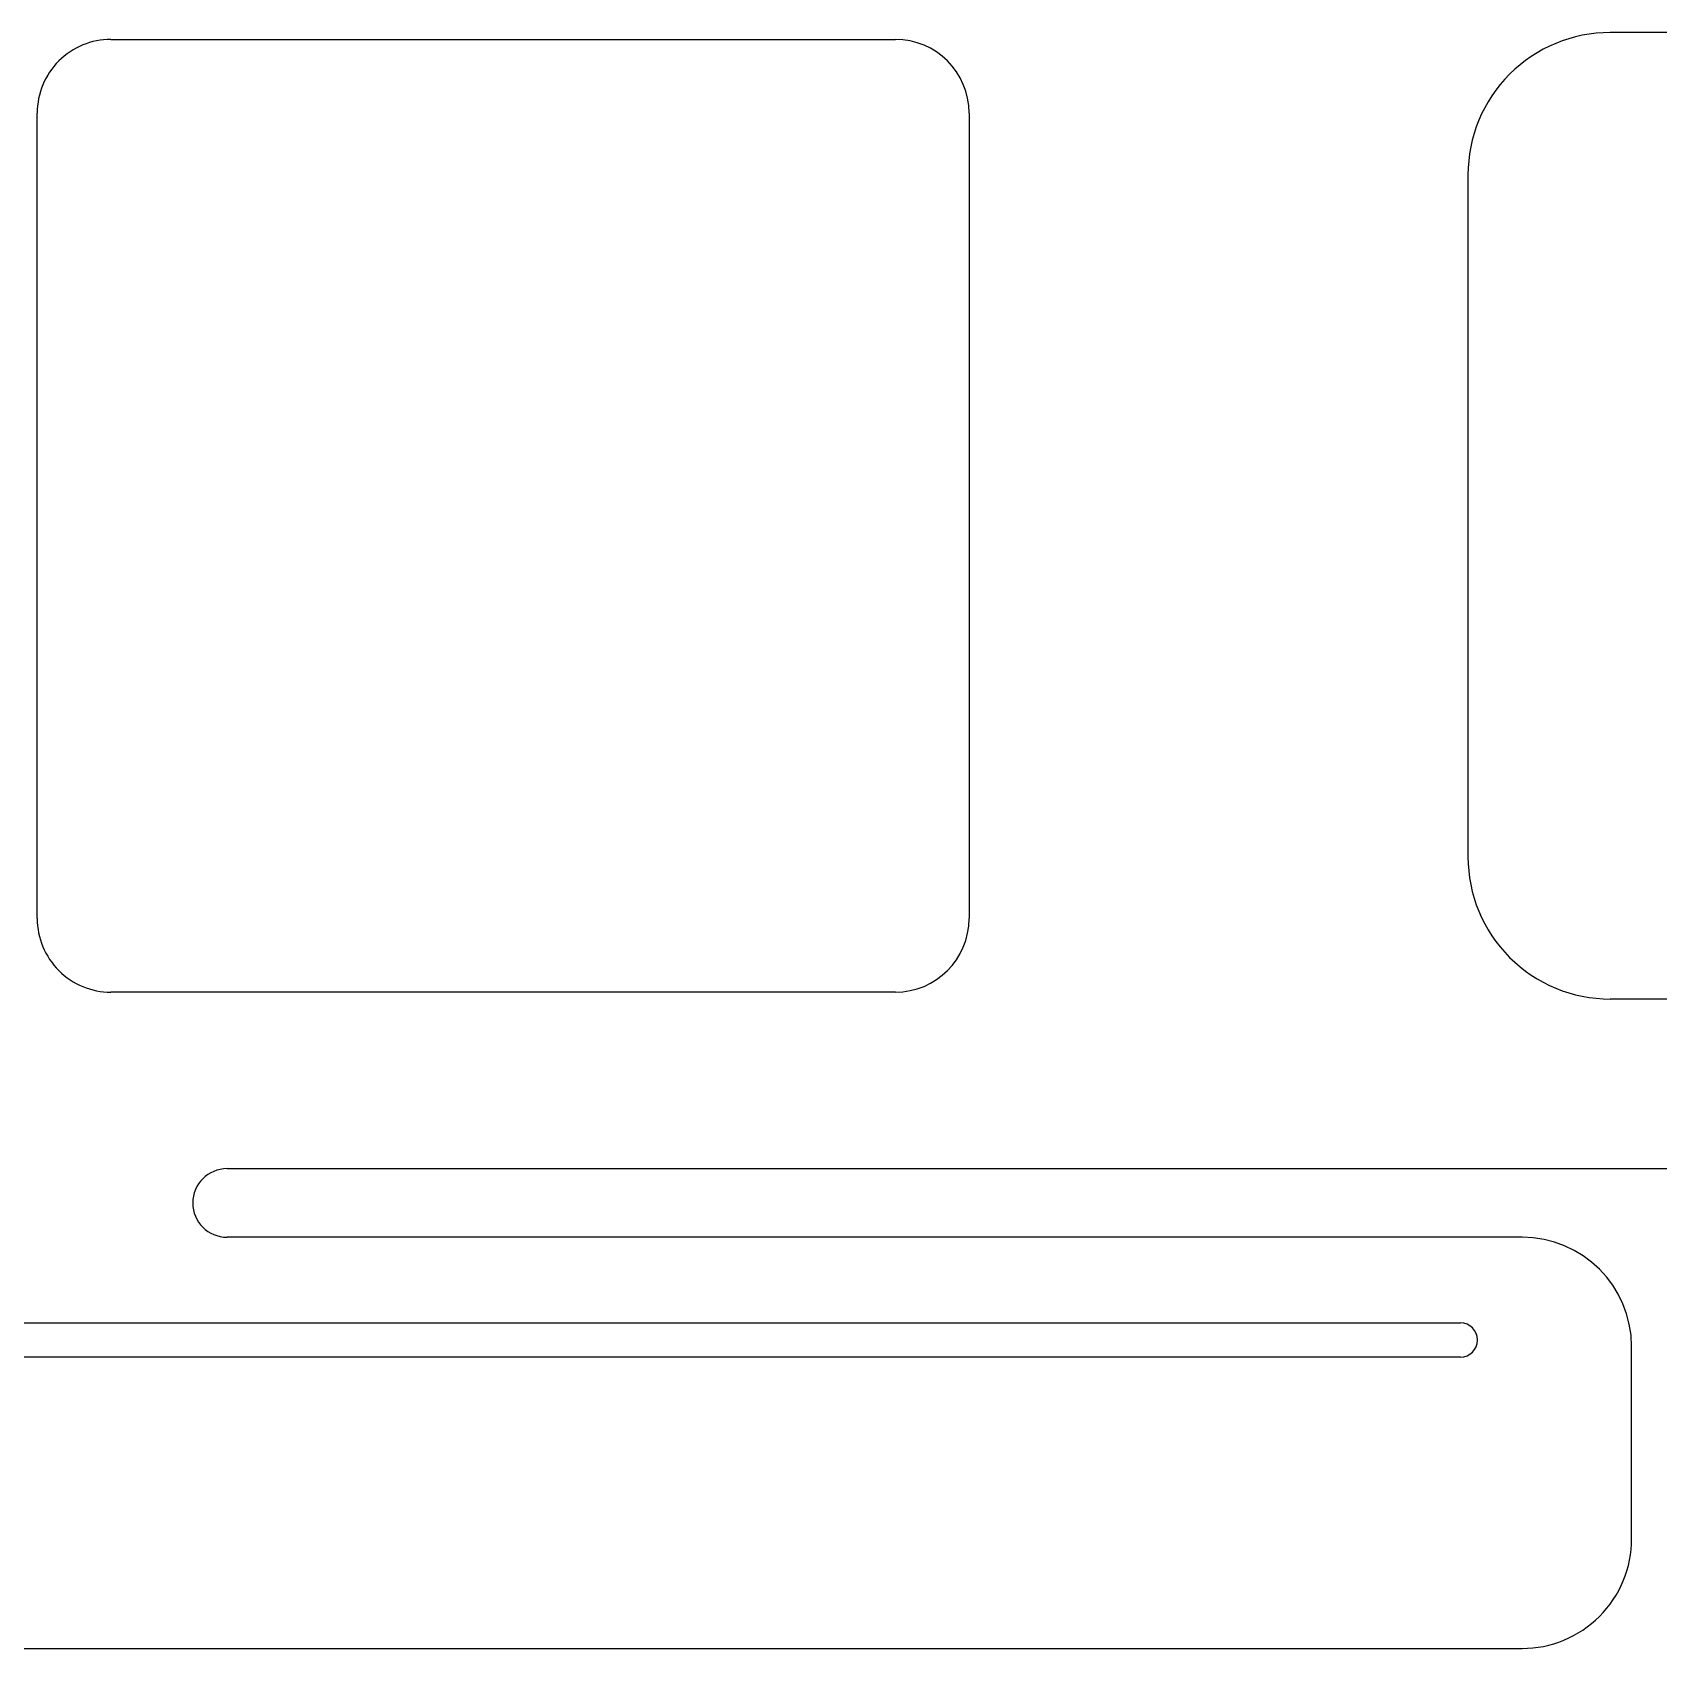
# Model space of a CAD drawing. Header units: millimetres. Extents: x -10 to 276, y -93 to 17.
# Drawn here: x 164.58 to 188.31, y -92.72 to -69.15 of the extents above; entities that cross this region are included whole.
import ezdxf

# ---------------------------------------------------------------- set-up
doc = ezdxf.new("R2010")
doc.units = ezdxf.units.MM
doc.layers.add('BLACK', color=7, linetype='CONTINUOUS')

msp = doc.modelspace()

# ---------------------------------------------------------------- linework, layer by layer
at = {"layer": 'BLACK', "linetype": 'Continuous'}
for p, q in [((165.725, -69.25), (177.175, -69.25)), ((198.15625, -69.15), (187.606249, -69.15)), ((164.65, -82.075), (164.65, -70.325)), ((178.25, -70.325), (178.25, -82.075)), ((185.53125, -71.225), (185.53125, -81.175001)), ((177.175, -83.15), (165.725, -83.15)), ((198.15625, -83.25), (187.60625, -83.25)), ((167.4201, -85.725), (196.359025, -85.725)), ((186.3201, -86.725), (167.4201, -86.725)), ((140.4201, -87.975), (185.4201, -87.975)), ((185.4201, -88.475), (140.4201, -88.475)), ((187.920082, -91.125), (187.920082, -88.317203)), ((139.5201, -92.725), (186.320082, -92.725))]:
    msp.add_line(p, q, dxfattribs=at)
at = {"layer": 'BLACK'}
for centre, radius, start, end in [((165.724999, -70.324999), 1.074999, 89.9999467, 180.0000533), ((177.175, -70.325), 1.075, 0, 90), ((187.606249, -71.224999), 2.074999, 90, 180.0000276), ((187.606249, -81.175001), 2.074999, 180, 270.0000276), ((165.724999, -82.075001), 1.074999, 179.9999467, 270.0000533), ((177.175, -82.075), 1.075, 270, 0), ((167.4201, -86.225), 0.5, 90, 270), ((186.3201, -88.325), 1.6, 0.2792104, 90), ((185.4201, -88.225), 0.25, 270, 90), ((186.3201, -91.125), 1.599982, 269.9993554, 0)]:
    msp.add_arc(centre, radius, start, end, dxfattribs=at)

doc.saveas('drawing.dxf')
